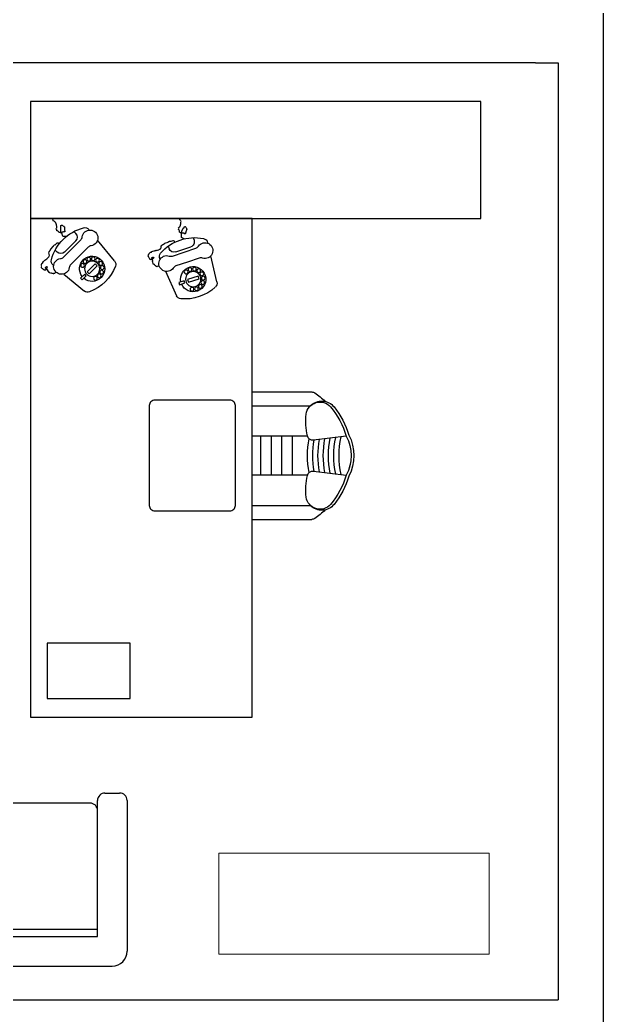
# Model space of a CAD drawing. Header units: inches. Extents: x 484217 to 497210, y -26946 to -21493.
# Drawn here: x 487891.7 to 488008.2, y -25279 to -25080.2 of the extents above; entities that cross this region are included whole.
import ezdxf

# ---------------------------------------------------------------- set-up
doc = ezdxf.new("R2010")
doc.units = ezdxf.units.IN
doc.header["$LTSCALE"] = 20
doc.header["$MEASUREMENT"] = 0
doc.linetypes.add('TRATTEGGIATA2', pattern=[9.525, 6.35, -3.175])
doc.layers.add('A-furniture', color=50, linetype='Continuous', lineweight=9)
for name, color, linetype in [('furniture', 4, 'Continuous'), ('I-FURN', 4, 'Continuous'), ('I-WALL-IN', 3, 'Continuous')]:
    doc.layers.add(name, color=color, linetype=linetype)

# ---------------------------------------------------------------- blocks, each defined once
blk = doc.blocks.new('A$C756F409C')
at = {"layer": 'A-furniture'}
blk.add_lwpolyline([(0, -0.448), (1.2, -0.448), (1.2, 0), (0, 0)], close=True, dxfattribs=at)
blk = doc.blocks.new('A$C129F564C')
at = {"layer": 'furniture'}
for p, q in [((0.8878, 1.0214), (0.8732, 1.1399)), ((1.0145, 1.1399), (0.9998, 1.0214)), ((0.7138, 0.8), (0.7138, 1.0154)), ((0.7638, 0.8), (0.7638, 1.0108)), ((1.1238, 0.8), (1.1238, 1.0108)), ((1.1738, 0.8), (1.1738, 1.0154)), ((0.8732, 0.9997), (0.8732, 0.8)), ((1.0145, 0.9997), (1.0145, 0.8)), ((1.0145, 0.9444), (0.8732, 0.9444)), ((1.0145, 0.9063), (0.8732, 0.9063)), ((1.0145, 0.8683), (0.8732, 0.8683)), ((1.0145, 0.8303), (0.8732, 0.8303)), ((1.5709, 0.6727), (1.6649, 0.6505)), ((1.711, 0.6397), (1.7134, 0.6391)), ((1.6793, 0.5244), (1.6976, 0.5784)), ((1.7309, 0.5871), (1.7217, 0.5902)), ((1.6094, 0.4871), (1.5213, 0.5268)), ((1.6548, 0.4666), (1.6526, 0.4676)), ((1.7004, 0.4972), (1.6911, 0.5003)), ((1.6472, 0.3032), (1.7218, 0.2417)), ((1.5997, 0.1197), (1.5383, 0.1942)), ((1.7583, 0.2116), (1.7602, 0.2101)), ((1.6789, 0.1223), (1.7192, 0.1626)), ((1.753, 0.1557), (1.7461, 0.1626)), ((1.6314, 0.0812), (1.6298, 0.0831)), ((1.6858, 0.0885), (1.6789, 0.0954))]:
    blk.add_line(p, q, dxfattribs=at)
for points in [[(1.1198, 1.083, 0.106121), (1.0145, 1.1399, 0.249834), (0.8732, 1.1399, 0.106121), (0.7678, 1.083)], [(0.7481, 1.0644, 0.042822), (0.7173, 1.0266)], [(1.1703, 1.0266, 0.042822), (1.1396, 1.0644, 0.249834)]]:
    blk.add_lwpolyline(points, format="xyb", dxfattribs=at)
for points in [[(0, 0), (0, 0.8), (1.8, 0.8), (1.8, 0)], [(1.5827, 0.6082), (1.5925, 0.6049), (1.5794, 0.5664), (1.5697, 0.5697)], [(1.5679, 0.5572), (1.5753, 0.5546), (1.5686, 0.5347), (1.5611, 0.5372)], [(0.0667, 0.0598), (0.0667, 0.3598), (0.2667, 0.3598), (0.2667, 0.0598)], [(1.6293, 0.2401), (1.6367, 0.2328), (1.6079, 0.2041), (1.6006, 0.2114)], [(1.5935, 0.2009), (1.5991, 0.1953), (1.5841, 0.1804), (1.5785, 0.186)]]:
    blk.add_lwpolyline(points, close=True, dxfattribs=at)
for points in [[(1.1244, 0.4285), (0.7644, 0.4285, -0.414214), (0.7444, 0.4485), (0.7444, 0.7195, -0.414214), (0.7644, 0.7395), (1.1244, 0.7395, -0.414214), (1.1444, 0.7195), (1.1444, 0.4485, -0.414214)], [(1.6572, 0.6088), (1.6429, 0.5668), (1.6287, 0.5249, -0.162278), (1.6214, 0.5153, 2), (1.6646, 0.5007, -0.162278), (1.6647, 0.5127), (1.6789, 0.5546), (1.6932, 0.5965, -0.162278), (1.7004, 0.6061, 2), (1.6573, 0.6208, -0.162278)], [(1.6964, 0.2077), (1.6651, 0.1764), (1.6338, 0.1451, -0.162278), (1.623, 0.1397, 2), (1.6553, 0.1075, -0.162278), (1.6606, 0.1182), (1.6919, 0.1495), (1.7233, 0.1808, -0.162278), (1.734, 0.1862, 2), (1.7018, 0.2185, -0.162278)]]:
    blk.add_lwpolyline(points, format="xyb", close=True, dxfattribs=at)
for points in [[(1.7267, 0.5549), (1.7314, 0.5454), (1.7339, 0.5446), (1.736, 0.5445), (1.7419, 0.5454), (1.744, 0.5453), (1.7457, 0.5441), (1.7474, 0.5449), (1.7495, 0.5449), (1.7528, 0.5466), (1.7549, 0.5465), (1.765, 0.5515), (1.768, 0.554), (1.7714, 0.5557), (1.7714, 0.5578), (1.7705, 0.5595), (1.7689, 0.5607), (1.7664, 0.5616), (1.7655, 0.5633), (1.7634, 0.5633), (1.7618, 0.5646), (1.7525, 0.56), (1.7504, 0.56), (1.7474, 0.5596), (1.7441, 0.5579), (1.7466, 0.5529), (1.7466, 0.5508), (1.7474, 0.5491), (1.7474, 0.547), (1.7474, 0.5449), (1.7507, 0.5382), (1.7532, 0.5373), (1.7553, 0.5373), (1.7578, 0.5364), (1.7595, 0.5352), (1.7603, 0.5335), (1.7637, 0.5352), (1.7662, 0.5343), (1.7679, 0.5351), (1.7691, 0.5368), (1.7704, 0.5385), (1.7755, 0.541), (1.7776, 0.541), (1.7809, 0.5426), (1.783, 0.5426), (1.7851, 0.5426), (1.7872, 0.5426), (1.7889, 0.5434), (1.7914, 0.5426), (1.7931, 0.5413), (1.7956, 0.5404), (1.799, 0.5379), (1.8, 0.5384)], [(1.6284, 0.4648), (1.6282, 0.4642), (1.6285, 0.4641), (1.6263, 0.4576), (1.6266, 0.4575), (1.6262, 0.4561), (1.6265, 0.456), (1.6262, 0.4551), (1.6265, 0.4549), (1.6262, 0.454), (1.6281, 0.4533), (1.6279, 0.4526), (1.6295, 0.4521), (1.6291, 0.4508), (1.6307, 0.4502), (1.6305, 0.4496), (1.6321, 0.449), (1.6319, 0.4484), (1.6329, 0.448), (1.6328, 0.4477), (1.6341, 0.4472), (1.6335, 0.4456), (1.6345, 0.4453), (1.6342, 0.4443), (1.6381, 0.443), (1.638, 0.4426), (1.6422, 0.4412), (1.6424, 0.4415), (1.6459, 0.4403), (1.6462, 0.441), (1.6566, 0.4374), (1.6567, 0.4377), (1.6581, 0.4373), (1.6583, 0.4379), (1.6593, 0.4376), (1.6596, 0.4386), (1.6599, 0.4385), (1.6609, 0.4414), (1.6606, 0.4415), (1.661, 0.4428), (1.6597, 0.4433), (1.6599, 0.4439), (1.659, 0.4443), (1.6591, 0.4446), (1.6581, 0.4449), (1.6575, 0.4433), (1.6569, 0.4435), (1.6563, 0.4419), (1.6557, 0.4421), (1.6553, 0.4411), (1.655, 0.4412), (1.6546, 0.4399), (1.6539, 0.4401), (1.6536, 0.4392), (1.6533, 0.4393), (1.6529, 0.4383), (1.6526, 0.4384), (1.6512, 0.4342), (1.6515, 0.434), (1.6511, 0.4331), (1.6518, 0.4328), (1.6515, 0.4319), (1.6534, 0.4312), (1.6532, 0.4305), (1.6555, 0.4298), (1.6553, 0.4291), (1.6585, 0.428), (1.6584, 0.4277), (1.6597, 0.4272), (1.6595, 0.4266), (1.6657, 0.4245), (1.666, 0.4251), (1.6673, 0.4247), (1.6676, 0.4256), (1.6689, 0.4252), (1.6692, 0.4262), (1.6705, 0.4257), (1.6712, 0.4277), (1.6722, 0.4274), (1.6725, 0.4284), (1.6742, 0.4278), (1.6747, 0.4294), (1.6754, 0.4292), (1.6758, 0.4305), (1.6765, 0.4303), (1.6768, 0.4313), (1.6775, 0.4311), (1.6782, 0.4333), (1.6786, 0.4332), (1.679, 0.4345), (1.6784, 0.4348), (1.679, 0.4367), (1.6793, 0.4366), (1.6798, 0.4379), (1.6804, 0.4377), (1.6818, 0.4416), (1.6824, 0.4414), (1.6839, 0.4457), (1.6835, 0.4458), (1.6842, 0.4477), (1.6839, 0.4478), (1.6851, 0.4514), (1.6848, 0.4516), (1.6852, 0.4529), (1.6849, 0.453), (1.6859, 0.4559), (1.6856, 0.456), (1.6859, 0.457), (1.6856, 0.4571), (1.6859, 0.4581), (1.6856, 0.4582), (1.6873, 0.4631), (1.6876, 0.463), (1.688, 0.4643), (1.6884, 0.4642), (1.689, 0.4662), (1.6893, 0.4661), (1.69, 0.468), (1.6907, 0.4678), (1.6911, 0.4691), (1.6914, 0.469), (1.6919, 0.4703), (1.6935, 0.4698), (1.6942, 0.4717), (1.6961, 0.4711), (1.6964, 0.4717), (1.6974, 0.4714), (1.6975, 0.4717), (1.6984, 0.4714), (1.6987, 0.472), (1.7, 0.4716), (1.7001, 0.4719), (1.7014, 0.4715), (1.702, 0.4731), (1.7026, 0.4729), (1.7029, 0.4739), (1.7039, 0.4735), (1.7043, 0.4745), (1.7046, 0.4744), (1.7051, 0.476), (1.7055, 0.4759), (1.7061, 0.4779), (1.7065, 0.4778), (1.7068, 0.4787), (1.7071, 0.4786), (1.7079, 0.4809), (1.7082, 0.4808), (1.7086, 0.4818), (1.7089, 0.4817), (1.7097, 0.484), (1.71, 0.4839), (1.7104, 0.4852), (1.7111, 0.485), (1.7151, 0.4967), (1.7154, 0.4966), (1.7157, 0.4976), (1.7161, 0.4975), (1.7167, 0.4995), (1.7171, 0.4993), (1.7175, 0.5007), (1.7178, 0.5005), (1.7186, 0.5028), (1.718, 0.5031), (1.7183, 0.504), (1.718, 0.5041), (1.7184, 0.5055), (1.7181, 0.5056), (1.7188, 0.5075), (1.7184, 0.5076), (1.721, 0.5152), (1.72, 0.5155), (1.7203, 0.5165), (1.72, 0.5166), (1.7203, 0.5176), (1.7184, 0.5182), (1.7186, 0.5189), (1.7157, 0.5199), (1.7158, 0.5202), (1.7145, 0.5207)], [(1.735, 0.1287), (1.735, 0.1181), (1.7368, 0.1162), (1.7387, 0.1153), (1.7443, 0.1134), (1.7462, 0.1124), (1.7472, 0.1106), (1.749, 0.1106), (1.7509, 0.1096), (1.7547, 0.1096), (1.7566, 0.1087), (1.7678, 0.1087), (1.7716, 0.1096), (1.7753, 0.1096), (1.7763, 0.1115), (1.7763, 0.1134), (1.7753, 0.1153), (1.7735, 0.1171), (1.7735, 0.119), (1.7716, 0.12), (1.7706, 0.1218), (1.7603, 0.1218), (1.7584, 0.1228), (1.7556, 0.1237), (1.7519, 0.1237), (1.7519, 0.1181), (1.7509, 0.1162), (1.7509, 0.1143), (1.75, 0.1124), (1.749, 0.1106), (1.749, 0.1031), (1.7509, 0.1012), (1.7528, 0.1002), (1.7547, 0.0984), (1.7556, 0.0965), (1.7556, 0.0946), (1.7594, 0.0946), (1.7613, 0.0927), (1.7631, 0.0927), (1.765, 0.0937), (1.7669, 0.0946), (1.7725, 0.0946), (1.7744, 0.0937), (1.7782, 0.0937), (1.78, 0.0927), (1.7819, 0.0918), (1.7838, 0.0909), (1.7857, 0.0909), (1.7875, 0.089), (1.7885, 0.0871), (1.7904, 0.0852), (1.7922, 0.0815), (1.7941, 0.0815), (1.796, 0.0805), (1.8, 0.0805)], [(1.6069, 0.0913), (1.6065, 0.0909), (1.6067, 0.0906), (1.6018, 0.0857), (1.6021, 0.0855), (1.6011, 0.0845), (1.6013, 0.0843), (1.6006, 0.0835), (1.6009, 0.0833), (1.6001, 0.0826), (1.6016, 0.0811), (1.6011, 0.0806), (1.6023, 0.0794), (1.6013, 0.0784), (1.6026, 0.0772), (1.6021, 0.0767), (1.6033, 0.0755), (1.6028, 0.075), (1.6035, 0.0743), (1.6033, 0.074), (1.6043, 0.073), (1.6031, 0.0718), (1.6038, 0.0711), (1.6031, 0.0704), (1.606, 0.0674), (1.6057, 0.0672), (1.6089, 0.064), (1.6092, 0.0643), (1.6118, 0.0616), (1.6123, 0.0621), (1.6201, 0.0542), (1.6204, 0.0545), (1.6214, 0.0535), (1.6219, 0.054), (1.6226, 0.0533), (1.6233, 0.054), (1.6236, 0.0538), (1.6258, 0.056), (1.6255, 0.0562), (1.6265, 0.0572), (1.6255, 0.0582), (1.626, 0.0586), (1.6253, 0.0594), (1.6255, 0.0596), (1.6248, 0.0604), (1.6236, 0.0591), (1.6231, 0.0596), (1.6219, 0.0584), (1.6214, 0.0589), (1.6206, 0.0582), (1.6204, 0.0584), (1.6194, 0.0574), (1.6189, 0.0579), (1.6182, 0.0572), (1.6179, 0.0574), (1.6172, 0.0567), (1.617, 0.0569), (1.6138, 0.0538), (1.614, 0.0535), (1.6133, 0.0528), (1.6138, 0.0523), (1.6131, 0.0516), (1.6145, 0.0501), (1.614, 0.0496), (1.6157, 0.0479), (1.6153, 0.0474), (1.6177, 0.045), (1.6175, 0.0447), (1.6184, 0.0437), (1.6179, 0.0432), (1.6226, 0.0386), (1.6231, 0.0391), (1.624, 0.0381), (1.6248, 0.0389), (1.6258, 0.0379), (1.6265, 0.0386), (1.6275, 0.0376), (1.6289, 0.0391), (1.6297, 0.0384), (1.6304, 0.0391), (1.6316, 0.0379), (1.6328, 0.0391), (1.6333, 0.0386), (1.6343, 0.0396), (1.6348, 0.0391), (1.6355, 0.0398), (1.636, 0.0393), (1.6377, 0.0411), (1.638, 0.0408), (1.6389, 0.0418), (1.6385, 0.0423), (1.6399, 0.0437), (1.6402, 0.0435), (1.6411, 0.0445), (1.6416, 0.044), (1.6446, 0.0469), (1.6451, 0.0464), (1.6482, 0.0496), (1.648, 0.0499), (1.6495, 0.0513), (1.6492, 0.0516), (1.6519, 0.0543), (1.6517, 0.0545), (1.6526, 0.0555), (1.6524, 0.0557), (1.6546, 0.0579), (1.6543, 0.0582), (1.6551, 0.0589), (1.6548, 0.0591), (1.6556, 0.0599), (1.6553, 0.0601), (1.659, 0.0638), (1.6592, 0.0635), (1.6602, 0.0645), (1.6605, 0.0643), (1.6619, 0.0657), (1.6622, 0.0655), (1.6636, 0.067), (1.6641, 0.0665), (1.6651, 0.0674), (1.6653, 0.0672), (1.6663, 0.0682), (1.6675, 0.067), (1.669, 0.0684), (1.6705, 0.067), (1.671, 0.0674), (1.6717, 0.0667), (1.6719, 0.067), (1.6727, 0.0662), (1.6732, 0.0667), (1.6741, 0.0657), (1.6744, 0.066), (1.6754, 0.065), (1.6766, 0.0662), (1.6771, 0.0657), (1.6778, 0.0665), (1.6785, 0.0657), (1.6793, 0.0665), (1.6795, 0.0662), (1.6807, 0.0675), (1.681, 0.0672), (1.6824, 0.0687), (1.6827, 0.0684), (1.6834, 0.0692), (1.6837, 0.0689), (1.6854, 0.0706), (1.6856, 0.0704), (1.6863, 0.0711), (1.6866, 0.0709), (1.6883, 0.0726), (1.6885, 0.0723), (1.6895, 0.0733), (1.69, 0.0728), (1.6988, 0.0816), (1.6991, 0.0814), (1.6998, 0.0821), (1.7, 0.0819), (1.7015, 0.0833), (1.7017, 0.0831), (1.7027, 0.0841), (1.703, 0.0838), (1.7047, 0.0855), (1.7042, 0.086), (1.7049, 0.0868), (1.7047, 0.087), (1.7056, 0.088), (1.7054, 0.0882), (1.7069, 0.0897), (1.7066, 0.0899), (1.7122, 0.0956), (1.7115, 0.0963), (1.7122, 0.097), (1.712, 0.0973), (1.7127, 0.098), (1.7113, 0.0995), (1.7118, 0.0999), (1.7096, 0.1021), (1.7098, 0.1024), (1.7088, 0.1033)]]:
    blk.add_lwpolyline(points, dxfattribs=at)
for centre, radius in [((1.555, 0.6129), 0.00669), ((1.5811, 0.5873), 0.0275), ((1.5687, 0.6216), 0.00669), ((1.5848, 0.6236), 0.00669), ((1.6002, 0.6184), 0.00669), ((1.6118, 0.607), 0.00669), ((1.5449, 0.5829), 0.00669), ((1.5465, 0.599), 0.00669), ((1.6156, 0.5756), 0.00669), ((1.6173, 0.5917), 0.00669), ((1.6071, 0.5617), 0.00669), ((1.5928, 0.2479), 0.00669), ((1.6066, 0.2565), 0.00669), ((1.6227, 0.2584), 0.00669), ((1.638, 0.253), 0.00669), ((1.5842, 0.2341), 0.00669), ((1.6186, 0.2221), 0.0275), ((1.6495, 0.2415), 0.00669), ((1.6531, 0.21), 0.00669), ((1.6549, 0.2262), 0.00669), ((1.6307, 0.1877), 0.00669), ((1.6444, 0.1963), 0.00669)]:
    blk.add_circle(centre, radius, dxfattribs=at)
for centre, radius, start, end in [((0.9438, 1.0074), 0.1602, 62.317, 117.683), ((0.9438, 1.0074), 0.1502, 61.9455, 118.0545), ((0.9531, 0.8661), 0.2953, 106.4736, 128.8568), ((0.9438, 1.4287), 0.3145, 257.44, 282.56), ((0.9345, 0.8661), 0.2953, 51.1432, 73.5264), ((0.8036, 1.0516), 0.057, 128.8568, 224.8513), ((0.8003, 1.045), 0.05, 130.5056, 262.9259), ((0.9438, 1.4096), 0.3145, 257.8911, 282.1089), ((0.9438, 1.3905), 0.3145, 258.341, 281.659), ((1.0873, 1.045), 0.05, 277.0741, 49.4944), ((1.084, 1.0516), 0.057, 315.1487, 51.1432), ((0.9438, 1.3715), 0.3145, 258.7898, 281.2102), ((0.9438, 1.3524), 0.3145, 259.2374, 280.7626), ((0.7338, 1.0154), 0.02, 145.756, 180), ((0.8679, 1.019), 0.02, 283.1474, 7.0328), ((0.9438, 1.3333), 0.3145, 259.6838, 280.3162), ((1.0197, 1.019), 0.02, 172.9672, 256.8526), ((1.1538, 1.0154), 0.02, 0, 34.244), ((0.8217, 1.2171), 0.2235, 262.9259, 283.1474), ((0.9438, 1.3142), 0.3145, 258.8202, 281.1798), ((1.066, 1.2171), 0.2235, 256.8526, 277.0741), ((1.671, 0.5573), 0.1615, 137.169, 185.299), ((1.5665, 0.6542), 0.019, 76.7496, 137.169), ((1.5811, 0.5873), 0.0455, 257.6369, 247.6634), ((1.5695, 0.5918), 0.1615, 310.8008, 11.6672), ((1.7091, 0.6206), 0.019, 11.6672, 76.7496), ((1.7156, 0.5722), 0.019, 71.234, 161.234), ((1.5291, 0.5441), 0.019, 185.299, 245.7184), ((1.6973, 0.5183), 0.019, 161.234, 251.234), ((1.6626, 0.4839), 0.019, 245.7184, 310.8008), ((1.6861, 0.1554), 0.1615, 110.935, 159.065), ((1.6351, 0.2885), 0.019, 50.5156, 110.935), ((1.6186, 0.2221), 0.0455, 231.4029, 221.4294), ((1.553, 0.2063), 0.019, 159.065, 219.4844), ((1.6102, 0.2312), 0.1615, 284.5668, 345.4332), ((1.7481, 0.1954), 0.019, 345.4332, 50.5156), ((1.7326, 0.1491), 0.019, 45, 135), ((1.6923, 0.1088), 0.019, 135, 225), ((1.6461, 0.0933), 0.019, 219.4844, 284.5668)]:
    blk.add_arc(centre, radius, start, end, dxfattribs=at)
blk = doc.blocks.new('A$C356546E5')
at = {"layer": 'furniture'}
for p, q in [((0, 46.31), (0, 48.56)), ((1.13, 49.69), (24.12, 49.69)), ((26.38, 2.26), (26.38, 47.44)), ((21.86, 45.18), (1.13, 45.18)), ((1.53, 44.05), (1.53, 25.98)), ((20.73, 4.52), (20.73, 45.18)), ((21.86, 4.52), (21.86, 45.18)), ((21.86, 24.85), (2.66, 24.85)), ((1.53, 23.72), (1.53, 5.65)), ((0, 3.39), (0, 1.13)), ((1.13, 4.52), (21.86, 4.52)), ((1.13, 0), (24.12, 0))]:
    blk.add_line(p, q, dxfattribs=at)
for centre, major_axis, start_param, end_param in [((1.13, 48.56), (-0.799, 0.799), -0.785398, 0.785398), ((24.12, 47.44), (1.6, 1.6), 5.497787, 7.068583), ((1.13, 46.31), (0.799, 0.799), 2.356194, 3.926991), ((2.66, 44.05), (0.799, 0.799), 0.785398, 2.356194), ((2.66, 25.98), (0.799, 0.799), 2.356194, 3.926991), ((2.66, 23.72), (0.799, 0.799), 0.785398, 2.356194), ((2.66, 5.65), (0.799, 0.799), 2.356194, 3.926991), ((1.13, 3.39), (-0.799, 0.799), -0.785398, 0.785398), ((24.12, 2.26), (-1.6, 1.6), 2.356194, 3.926991), ((1.13, 1.13), (0.799, 0.799), 2.356194, 3.926991)]:
    blk.add_ellipse(centre, major_axis=major_axis, ratio=1, start_param=start_param, end_param=end_param, dxfattribs=at)

msp = doc.modelspace()

# ---------------------------------------------------------------- linework, layer by layer
at = {"layer": 'I-FURN', "elevation": -26.82}
msp.add_lwpolyline([(487893.82, -25096.49), (487893.82, -25119.89), (487983.82, -25119.89), (487983.82, -25096.49)], close=True, dxfattribs=at)
at = {"layer": 'I-WALL-IN'}
for p, q in [((488008.24, -23928.78, 6.93), (488008.24, -25284.97, 6.93)), ((487994.74, -25088.76, 56.5), (487999.24, -25088.76, 56.5)), ((487999.24, -25088.76, 6.93), (487999.24, -25275.97, 6.93)), ((487802.45, -25275.97, 6.93), (487999.24, -25275.97, 6.93))]:
    msp.add_line(p, q, dxfattribs=at)
at = {"layer": 'I-WALL-IN', "elevation": 56.5}
msp.add_lwpolyline([(487994.74, -25088.76), (487802.45, -25088.76)], dxfattribs=at)

# ---------------------------------------------------------------- block references
at = {"layer": 'furniture', "rotation": 270}
for name, p, xscale, yscale, zscale in [('A$C129F564C', (487893.82, -25219.48, -24.93), -55.33161534353492, 55.33161534353492, 55.33161534353492), ('A$C356546E5', (487847.97, -25234.67, 6.93), 1.310553119927292, 1.310553119927292, 1.310553119927292)]:
    msp.add_blockref(name, p, dxfattribs=dict(at, xscale=xscale, yscale=yscale, zscale=zscale))
at = {"layer": 'I-FURN', "linetype": 'TRATTEGGIATA2', "xscale": 45, "yscale": 45, "zscale": 45, "rotation": 2.246825412030073e-07}
msp.add_blockref('A$C756F409C', (487931.45, -25246.71, 6.27), dxfattribs=at)

doc.saveas('drawing.dxf')
